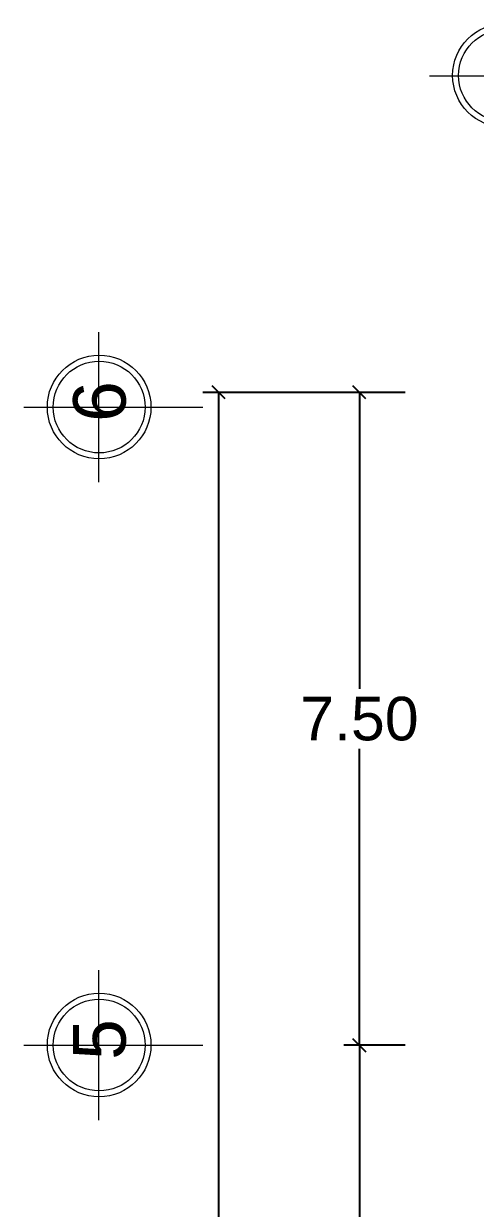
# Model space of a CAD drawing. Header units: millimetres. Extents: x -10 to 320, y -26 to 94.
# Drawn here: x 177.17 to 182.35, y 19.95 to 33.56 of the extents above; entities that cross this region are included whole.
import ezdxf

# ---------------------------------------------------------------- set-up
doc = ezdxf.new("R2010")
doc.units = ezdxf.units.MM
doc.header["$LTSCALE"] = 0.05
for name, color, linetype in [('PDF_COTAS', 7, 'Continuous'), ('PDF_GRADAS Y ELEVADOR', 7, 'Continuous'), ('PDF_Text', 7, 'Continuous')]:
    doc.layers.add(name, color=color, linetype=linetype)
doc.styles.add('PDF ArialMT', font='arial.ttf')
doc.styles.get("Standard").update_dxf_attribs({"font": 'arial.ttf'})
doc.dimstyles.new('COTAS 1', dxfattribs={"dimtxt": 0.5, "dimasz": 0.15, "dimexe": 0.18, "dimexo": 0.0625, "dimgap": 0.09, "dimtad": 1, "dimtih": 1, "dimtoh": 1, "dimzin": 0, "dimdsep": 46, "dimtxsty": 'Standard', "dimblk": 'OBLIQUE', "dimcen": -0.09, "dimadec": 0, "dimazin": 0, "dimtfac": 1, "dimtofl": 0, "dimtmove": 0, "dimatfit": 3, "dimldrblk": 'OBLIQUE', "dimfxl": 1, "dimtolj": 1, "dimtzin": 0, "dimarcsym": 0})

# ---------------------------------------------------------------- blocks, each defined once
blk = doc.blocks.new('_Oblique')
at = {"color": 0, "linetype": 'ByBlock', "lineweight": -2}
blk.add_line((-0.5, -0.5), (0.5, 0.5), dxfattribs=at)
blk = doc.blocks.new('*D126')
at = {"color": 0, "lineweight": -2, "ltscale": 0.13, "transparency": 16777216}
for p, q in [((181.547, 21.827), (180.842, 21.827)), ((181.022, 21.827), (181.022, 19.422)), ((181.022, 16.327), (181.022, 18.731)), ((181.547, 16.327), (180.842, 16.327))]:
    blk.add_line(p, q, dxfattribs=at)
at = {"layer": 'Defpoints', "color": 0, "lineweight": 13, "ltscale": 0.13, "transparency": 16777216}
for p in [(181.022, 21.827), (181.609, 21.827), (181.609, 16.327)]:
    blk.add_point(p, dxfattribs=at)
at = {"color": 0, "lineweight": -2, "ltscale": 0.13, "transparency": 16777216, "xscale": 0.15, "yscale": 0.15, "zscale": 0.15}
for p, rotation in [((181.022, 21.827), 90), ((181.022, 16.327), 270)]:
    blk.add_blockref('_Oblique', p, dxfattribs=dict(at, rotation=rotation))
at = {"color": 0, "lineweight": 13, "ltscale": 0.13, "transparency": 16777216, "insert": (181.022, 19.077), "char_height": 0.5, "attachment_point": 5}
blk.add_mtext('\\A1;5.50', dxfattribs=at)
blk = doc.blocks.new('*D127')
at = {"color": 0, "lineweight": -2, "ltscale": 0.13, "transparency": 16777216}
for p, q in [((181.548, 29.328), (180.842, 29.328)), ((181.022, 29.328), (181.022, 25.923)), ((181.022, 21.827), (181.022, 25.232)), ((181.547, 21.827), (180.842, 21.827))]:
    blk.add_line(p, q, dxfattribs=at)
at = {"layer": 'Defpoints', "color": 0, "lineweight": 13, "ltscale": 0.13, "transparency": 16777216}
for p in [(181.022, 29.328), (181.61, 29.328), (181.609, 21.827)]:
    blk.add_point(p, dxfattribs=at)
at = {"color": 0, "lineweight": -2, "ltscale": 0.13, "transparency": 16777216, "xscale": 0.15, "yscale": 0.15, "zscale": 0.15}
for p, rotation in [((181.022, 29.328), 90), ((181.022, 21.827), 270)]:
    blk.add_blockref('_Oblique', p, dxfattribs=dict(at, rotation=rotation))
at = {"color": 0, "lineweight": 13, "ltscale": 0.13, "transparency": 16777216, "insert": (181.022, 25.577), "char_height": 0.5, "attachment_point": 5}
blk.add_mtext('\\A1;7.50', dxfattribs=at)
blk = doc.blocks.new('*D122')
at = {"color": 0, "lineweight": -2, "ltscale": 0.13, "transparency": 16777216}
for p, q in [((181.548, 29.328), (179.225, 29.328)), ((179.405, 29.328), (179.405, 14.923)), ((179.405, -0.172), (179.405, 14.232)), ((181.548, -0.172), (179.225, -0.172))]:
    blk.add_line(p, q, dxfattribs=at)
at = {"layer": 'Defpoints', "color": 0, "lineweight": 13, "ltscale": 0.13, "transparency": 16777216}
for p in [(179.405, 29.328), (181.61, 29.328), (181.61, -0.172)]:
    blk.add_point(p, dxfattribs=at)
at = {"color": 0, "lineweight": -2, "ltscale": 0.13, "transparency": 16777216, "xscale": 0.15, "yscale": 0.15, "zscale": 0.15}
for p, rotation in [((179.405, 29.328), 90), ((179.405, -0.172), 270)]:
    blk.add_blockref('_Oblique', p, dxfattribs=dict(at, rotation=rotation))
at = {"color": 0, "lineweight": 13, "ltscale": 0.13, "transparency": 16777216, "insert": (179.405, 14.578), "char_height": 0.5, "attachment_point": 5}
blk.add_mtext('\\A1;29.50', dxfattribs=at)

msp = doc.modelspace()

# ---------------------------------------------------------------- linework, layer by layer
at = {"layer": 'PDF_COTAS', "lineweight": 18}
for points in [[(181.825, 32.966), (183.548, 32.966)], [(178.031, 28.297), (178.031, 30.02)], [(177.168, 29.157), (179.225, 29.157)], [(178.031, 20.967), (178.031, 22.69)], [(177.168, 21.827), (179.225, 21.827)]]:
    msp.add_lwpolyline(points, dxfattribs=at)
at = {"layer": 'PDF_GRADAS Y ELEVADOR', "lineweight": 18}
for centre, radius in [((182.687, 32.97), 0.595), ((182.687, 32.97), 0.527), ((178.034, 29.16), 0.595), ((178.034, 29.16), 0.527), ((178.034, 21.83), 0.595), ((178.034, 21.83), 0.527)]:
    msp.add_circle(centre, radius, dxfattribs=at)

# ---------------------------------------------------------------- texts
at = {"layer": 'PDF_Text', "char_height": 0.603, "attachment_point": 4, "rotation": 90, "style": 'PDF ArialMT'}
for s, insert in [('6', (178.041, 28.989)), ('5', (178.041, 21.659))]:
    msp.add_mtext(s, dxfattribs=dict(at, insert=insert))

# ---------------------------------------------------------------- dimensions: what is measured, and where the dimension line sits
at = {"lineweight": 13, "ltscale": 0.13}
for base, p1, p2, angle, picture, middle in [((179.405, 29.328), (181.61, -0.172), (181.61, 29.328), 90, '*D122', (179.405, 14.578)), ((181.022, 29.328), (181.609, 21.827), (181.61, 29.328), 270, '*D127', (181.022, 25.577)), ((181.022, 21.827), (181.609, 16.327), (181.609, 21.827), 270, '*D126', (181.022, 19.077))]:
    dim = msp.add_linear_dim(base=base, p1=p1, p2=p2, angle=angle, dimstyle='COTAS 1', dxfattribs=at)
    dim.commit()
    dim.dimension.update_dxf_attribs({"geometry": picture, "text_midpoint": middle})

doc.saveas('drawing.dxf')
